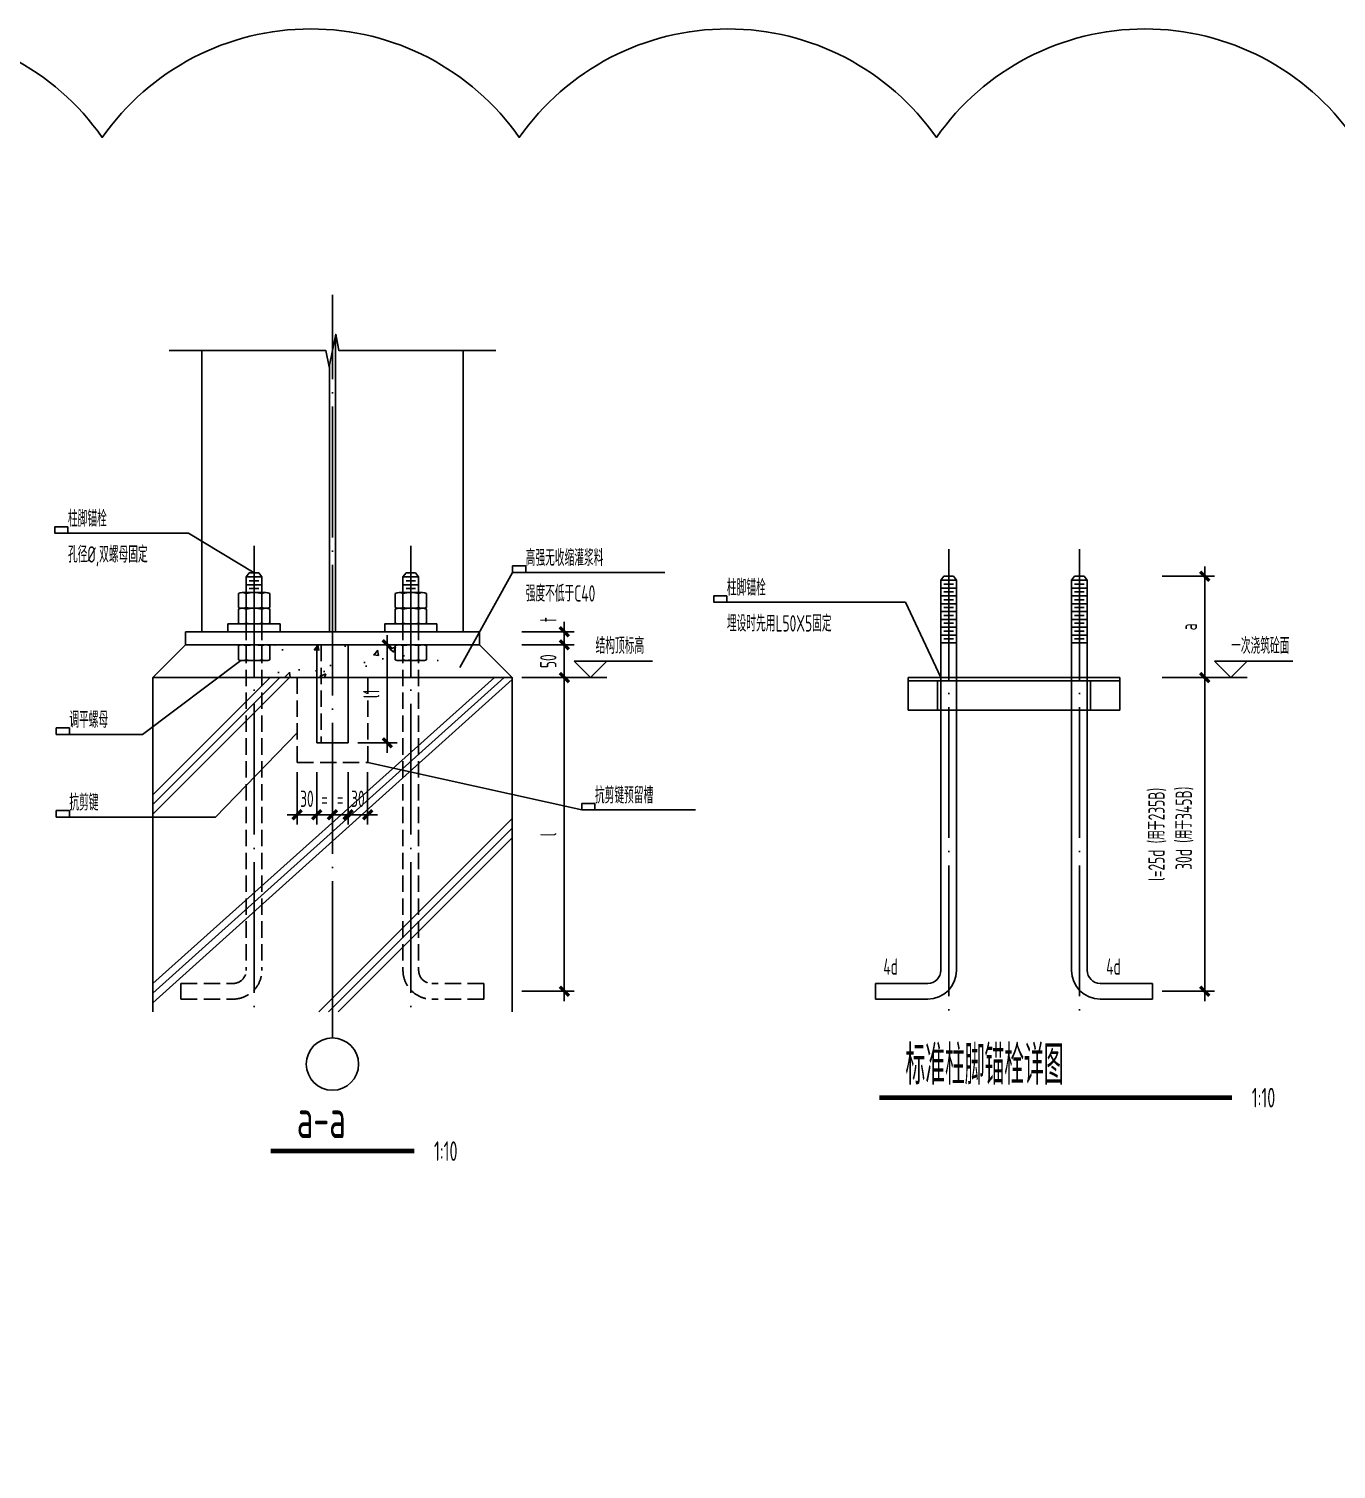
# Model space of a CAD drawing. Extents: x -469675 to 2400000, y -476501 to 2085364.
# Drawn here: x -64797 to -62796, y 28262 to 30466 of the extents above; entities that cross this region are included whole.
import ezdxf
from ezdxf.enums import TextEntityAlignment as Align

# ---------------------------------------------------------------- set-up
doc = ezdxf.new("R2010")
doc.units = 0
doc.header["$LTSCALE"] = 1000
doc.header["$MEASUREMENT"] = 0
doc.linetypes.add('DASH', pattern=[0.35, 0.25, -0.1])
doc.linetypes.add('DOTE', pattern=[2.42, 2, -0.2, 0.02, -0.2])
doc.layers.get('0').update_dxf_attribs({"linetype": 'CONTINUOUS', "lineweight": 20})
doc.layers.get('Defpoints').update_dxf_attribs({"linetype": 'CONTINUOUS'})
for name, color, linetype in [('C-AXIS_DIM', 3, 'CONTINUOUS'), ('C-DETAIL', 3, 'CONTINUOUS'), ('C-DETAIL_AXIS', 1, 'DOTE'), ('C-DETAIL_DIM', 3, 'CONTINUOUS'), ('C-DETAIL_STEEL_BOLT', 2, 'CONTINUOUS'), ('C-DETAIL_STEEL_BOLT_AXIS', 1, 'DOTE'), ('C-DETAIL_STEEL_CUT', 2, 'CONTINUOUS'), ('C-DETAIL_STEEL_HATCH', 8, 'CONTINUOUS'), ('C-DETAIL_STEEL_PL', 4, 'CONTINUOUS'), ('C-DETAIL_STEEL_TEXT', 7, 'CONTINUOUS'), ('C-DETAIL_TEXT', 4, 'CONTINUOUS'), ('C-LAYER1', 3, 'CONTINUOUS'), ('C-PLAN_TEXT', 3, 'CONTINUOUS')]:
    doc.layers.add(name, color=color, linetype=linetype)
doc.layers.add('C-注释', color=30, linetype='CONTINUOUS', plot=False)
doc.styles.add('COMPLEX', font='complex.shx', dxfattribs={"bigfont": 'gbhzfs.shx'})
doc.styles.add('DIM_FONT', font='gbxwxt.shx', dxfattribs={"width": 0.7, "bigfont": 'gbhzfs.shx'})
doc.styles.add('GBSTYLE', font='gbxwxt.shx', dxfattribs={"width": 0.7, "bigfont": 'gbhzfs.shx'})
doc.dimstyles.new('XB DIMN10', dxfattribs={"dimscale": 0.1, "dimtxt": 250, "dimasz": 1, "dimexe": 150, "dimexo": 150, "dimgap": 120, "dimtad": 1, "dimdec": 0, "dimzin": 0, "dimdsep": 46, "dimtxsty": 'DIM_FONT', "dimblk": '_dimx', "dimcen": 0.09, "dimclrd": 3, "dimclre": 3, "dimclrt": 7, "dimazin": 0, "dimtfac": 1, "dimtdec": 0, "dimtix": 1, "dimtmove": 2, "dimatfit": 3, "dimldrblk": '_dimx', "dimfxl": 0, "dimtolj": 1, "dimtzin": 0, "dimarcsym": 0})

# ---------------------------------------------------------------- blocks, each defined once
blk = doc.blocks.new('bolt_nut')
at = {"layer": 'C-DETAIL_STEEL_BOLT', "color": 7, "linetype": 'Continuous', "ltscale": 10}
for p, q in [((-1, 0.95), (-1, 0.05)), ((0.75, 1), (-0.75, 1)), ((-0.5, 0.05), (-0.5, 0.95)), ((0.5, 0.05), (0.5, 0.95)), ((1, 0.95), (1, 0.05)), ((0.75, 0), (-0.75, 0))]:
    blk.add_line(p, q, dxfattribs=at)
for centre, radius, start, end in [((-0.75, 0.35), 0.65, 67.38014, 112.61986), ((0, -1.525), 2.525, 78.57881, 101.42119), ((0.75, 0.35), 0.65, 67.38014, 112.61986), ((-0.75, 0.65), 0.65, 247.38014, 292.61986), ((0, 2.525), 2.525, 258.57881, 281.42119), ((0.75, 0.65), 0.65, 247.38014, 292.61986)]:
    blk.add_arc(centre, radius, start, end, dxfattribs=at)
blk = doc.blocks.new('bolt_out')
at = {"color": 7, "linetype": 'Continuous', "ltscale": 10}
for p, q in [((-0.3, 1.25), (-0.5, 1)), ((-0.3, 1.25), (0.3, 1.25)), ((0.3, 1.25), (0.5, 1))]:
    blk.add_line(p, q, dxfattribs=at)
at = {"color": 8, "linetype": 'Continuous', "ltscale": 10}
for p, q in [((-0.5, 0.5), (0.5, 0.5)), ((-0.3, 0.75), (0.3, 0.75)), ((-0.3, 0.25), (0.3, 0.25))]:
    blk.add_line(p, q, dxfattribs=at)
at = {"color": 7, "linetype": 'Continuous', "ltscale": 10}
blk.add_lwpolyline([(-0.5, 0), (0.5, 0), (0.5, 1), (-0.5, 1), (-0.5, 0)], dxfattribs=at)
blk = doc.blocks.new('_dimx')
blk.add_line((-150, 0), (150, 0))
at = {"const_width": 50}
blk.add_lwpolyline([(-70, -70), (70, 70)], dxfattribs=at)
blk = doc.blocks.new('*D472')
at = {"layer": 'C-DETAIL_DIM', "color": 3, "lineweight": -2, "ltscale": 0.1, "transparency": 16777216}
for p, q in [((-64042.6, 29473.7), (-63962.6, 29473.7)), ((-63977.6, 28993.8), (-63977.6, 29473.6)), ((-64042.6, 28993.7), (-63962.6, 28993.7))]:
    blk.add_line(p, q, dxfattribs=at)
at = {"layer": 'Defpoints', "color": 0, "ltscale": 0.1, "transparency": 16777216}
for p in [(-64057.6, 29473.7), (-63977.6, 29473.7), (-64057.6, 28993.7)]:
    blk.add_point(p, dxfattribs=at)
at = {"layer": 'C-DETAIL_DIM', "color": 3, "lineweight": -2, "ltscale": 0.1, "transparency": 16777216, "xscale": 0.1, "yscale": 0.1, "zscale": 0.1}
for p, rotation in [((-63977.6, 29473.7), 90), ((-63977.6, 28993.7), 270)]:
    blk.add_blockref('_dimx', p, dxfattribs=dict(at, rotation=rotation))
at = {"layer": 'C-DETAIL_DIM', "color": 7, "ltscale": 0.1, "transparency": 16777216, "insert": (-64002.1, 29233.7), "char_height": 25, "attachment_point": 5, "rotation": 90, "style": 'DIM_FONT'}
blk.add_mtext('\\A1;l', dxfattribs=at)
blk = doc.blocks.new('*D473')
at = {"layer": 'C-DETAIL_DIM', "color": 3, "lineweight": -2, "ltscale": 0.1, "transparency": 16777216}
for p, q in [((-64042.6, 29523.7), (-63962.6, 29523.7)), ((-63977.6, 29523.8), (-63977.6, 29523.9)), ((-63977.6, 29473.7), (-63977.6, 29523.7)), ((-64042.6, 29473.7), (-63962.6, 29473.7)), ((-63977.6, 29473.6), (-63977.6, 29473.5))]:
    blk.add_line(p, q, dxfattribs=at)
at = {"layer": 'Defpoints', "color": 0, "ltscale": 0.1, "transparency": 16777216}
for p in [(-64057.6, 29523.7), (-63977.6, 29523.7), (-64057.6, 29473.7)]:
    blk.add_point(p, dxfattribs=at)
at = {"layer": 'C-DETAIL_DIM', "color": 3, "lineweight": -2, "ltscale": 0.1, "transparency": 16777216, "xscale": 0.1, "yscale": 0.1, "zscale": 0.1}
for p, rotation in [((-63977.6, 29523.7), 270), ((-63977.6, 29473.7), 90)]:
    blk.add_blockref('_dimx', p, dxfattribs=dict(at, rotation=rotation))
at = {"layer": 'C-DETAIL_DIM', "color": 7, "ltscale": 0.1, "transparency": 16777216, "insert": (-64002.1, 29498.7), "char_height": 25, "attachment_point": 5, "rotation": 90, "style": 'DIM_FONT'}
blk.add_mtext('\\A1;50', dxfattribs=at)
blk = doc.blocks.new('*D474')
at = {"layer": 'C-DETAIL_DIM', "color": 3, "lineweight": -2, "ltscale": 0.1, "transparency": 16777216}
for p, q in [((-64042.6, 29543.7), (-63962.6, 29543.7)), ((-63977.6, 29543.8), (-63977.6, 29543.9)), ((-63977.6, 29523.7), (-63977.6, 29543.7)), ((-64042.6, 29523.7), (-63962.6, 29523.7)), ((-63977.6, 29523.6), (-63977.6, 29523.5))]:
    blk.add_line(p, q, dxfattribs=at)
at = {"layer": 'Defpoints', "color": 0, "ltscale": 0.1, "transparency": 16777216}
for p in [(-64057.6, 29543.7), (-63977.6, 29543.7), (-64057.6, 29523.7)]:
    blk.add_point(p, dxfattribs=at)
at = {"layer": 'C-DETAIL_DIM', "color": 3, "lineweight": -2, "ltscale": 0.1, "transparency": 16777216, "xscale": 0.1, "yscale": 0.1, "zscale": 0.1}
for p, rotation in [((-63977.6, 29543.7), 270), ((-63977.6, 29523.7), 90)]:
    blk.add_blockref('_dimx', p, dxfattribs=dict(at, rotation=rotation))
at = {"layer": 'C-DETAIL_DIM', "color": 7, "ltscale": 0.1, "transparency": 16777216, "insert": (-64002.1, 29562.2), "char_height": 25, "attachment_point": 5, "rotation": 90, "style": 'DIM_FONT'}
blk.add_mtext('\\A1;t', dxfattribs=at)
blk = doc.blocks.new('_AXISO')
blk.add_circle((0, 0), 0.5)
at = {"style": 'COMPLEX', "width": 1.041667}
blk.add_attdef('A', text='', height=0.56, dxfattribs=at).set_placement((-0.25, -0.28), (0.25, -0.28), align=Align.FIT)
blk = doc.blocks.new('BG_symbol')
at = {"layer": 'C-LAYER1', "ltscale": 100}
for p, q in [((250, 0), (0, 250)), ((1200, 250), (0, 250)), ((500, 250), (250, 0)), ((500, 0), (0, 0))]:
    blk.add_line(p, q, dxfattribs=at)
blk = doc.blocks.new('BG')
at = {"layer": 'C-PLAN_TEXT'}
blk.add_blockref('BG_symbol', (0, 0), dxfattribs=at)
at = {"layer": 'C-PLAN_TEXT', "style": 'GBSTYLE', "width": 0.7}
blk.add_attdef('标高', text='', height=250, dxfattribs=at).set_placement((700, 500), align=Align.MIDDLE)
blk = doc.blocks.new('*D475')
at = {"layer": 'C-DETAIL_DIM', "color": 3, "lineweight": -2, "ltscale": 0.1, "transparency": 16777216}
for p, q in [((-63062.3, 29473.7), (-62982.3, 29473.7)), ((-62997.3, 28993.8), (-62997.3, 29473.6)), ((-63062.3, 28993.7), (-62982.3, 28993.7))]:
    blk.add_line(p, q, dxfattribs=at)
at = {"layer": 'Defpoints', "color": 0, "ltscale": 0.1, "transparency": 16777216}
for p in [(-63077.3, 29473.7), (-62997.3, 29473.7), (-63077.3, 28993.7)]:
    blk.add_point(p, dxfattribs=at)
at = {"layer": 'C-DETAIL_DIM', "color": 3, "lineweight": -2, "ltscale": 0.1, "transparency": 16777216, "xscale": 0.1, "yscale": 0.1, "zscale": 0.1}
for p, rotation in [((-62997.3, 29473.7), 90), ((-62997.3, 28993.7), 270)]:
    blk.add_blockref('_dimx', p, dxfattribs=dict(at, rotation=rotation))
at = {"layer": 'C-DETAIL_DIM', "color": 7, "ltscale": 0.1, "transparency": 16777216, "insert": (-63049.1, 29233.7), "char_height": 25, "attachment_point": 5, "rotation": 90, "style": 'DIM_FONT'}
blk.add_mtext('\\A1;l=25d (用于235B)\\P  30d (用于345B)', dxfattribs=at)
blk = doc.blocks.new('*D476')
at = {"layer": 'C-DETAIL_DIM', "color": 3, "lineweight": -2, "ltscale": 0.1, "transparency": 16777216}
for p, q in [((-63062.3, 29628.7), (-62982.3, 29628.7)), ((-62997.3, 29473.8), (-62997.3, 29628.6)), ((-63062.3, 29473.7), (-62982.3, 29473.7))]:
    blk.add_line(p, q, dxfattribs=at)
at = {"layer": 'Defpoints', "color": 0, "ltscale": 0.1, "transparency": 16777216}
for p in [(-63077.3, 29628.7), (-62997.3, 29628.7), (-63077.3, 29473.7)]:
    blk.add_point(p, dxfattribs=at)
at = {"layer": 'C-DETAIL_DIM', "color": 3, "lineweight": -2, "ltscale": 0.1, "transparency": 16777216, "xscale": 0.1, "yscale": 0.1, "zscale": 0.1}
for p, rotation in [((-62997.3, 29628.7), 90), ((-62997.3, 29473.7), 270)]:
    blk.add_blockref('_dimx', p, dxfattribs=dict(at, rotation=rotation))
at = {"layer": 'C-DETAIL_DIM', "color": 7, "ltscale": 0.1, "transparency": 16777216, "insert": (-63021.8, 29551.2), "char_height": 25, "attachment_point": 5, "rotation": 90, "style": 'DIM_FONT'}
blk.add_mtext('\\A1;a', dxfattribs=at)
blk = doc.blocks.new('*D477')
at = {"layer": 'C-DETAIL_DIM', "color": 3, "lineweight": -2, "ltscale": 0.1, "transparency": 16777216}
for p, q in [((-64308.6, 29328.7), (-64308.6, 29248.7)), ((-64278.6, 29328.7), (-64278.6, 29248.7)), ((-64308.7, 29263.7), (-64308.8, 29263.7)), ((-64308.6, 29263.7), (-64278.6, 29263.7)), ((-64278.5, 29263.7), (-64278.4, 29263.7))]:
    blk.add_line(p, q, dxfattribs=at)
at = {"layer": 'Defpoints', "color": 0, "ltscale": 0.1, "transparency": 16777216}
for p in [(-64308.6, 29343.7), (-64278.6, 29343.7), (-64278.6, 29263.7)]:
    blk.add_point(p, dxfattribs=at)
at = {"layer": 'C-DETAIL_DIM', "color": 3, "lineweight": -2, "ltscale": 0.1, "transparency": 16777216, "xscale": 0.1, "yscale": 0.1, "zscale": 0.1}
blk.add_blockref('_dimx', (-64308.6, 29263.7), dxfattribs=at)
at = {"layer": 'C-DETAIL_DIM', "color": 3, "lineweight": -2, "ltscale": 0.1, "transparency": 16777216, "xscale": 0.1, "yscale": 0.1, "zscale": 0.1, "rotation": 180}
blk.add_blockref('_dimx', (-64278.6, 29263.7), dxfattribs=at)
at = {"layer": 'C-DETAIL_DIM', "color": 7, "ltscale": 0.1, "transparency": 16777216, "insert": (-64293.6, 29288.2), "char_height": 25, "attachment_point": 5, "style": 'DIM_FONT'}
blk.add_mtext('\\A1;30', dxfattribs=at)
blk = doc.blocks.new('*D478')
at = {"layer": 'C-DETAIL_DIM', "color": 3, "lineweight": -2, "ltscale": 0.1, "transparency": 16777216}
for p, q in [((-64332.6, 29328.7), (-64332.6, 29248.7)), ((-64308.6, 29328.7), (-64308.6, 29248.7)), ((-64332.7, 29263.7), (-64332.8, 29263.7)), ((-64332.6, 29263.7), (-64308.6, 29263.7)), ((-64308.5, 29263.7), (-64308.4, 29263.7))]:
    blk.add_line(p, q, dxfattribs=at)
at = {"layer": 'Defpoints', "color": 0, "ltscale": 0.1, "transparency": 16777216}
for p in [(-64332.6, 29343.7), (-64308.6, 29343.7), (-64308.6, 29263.7)]:
    blk.add_point(p, dxfattribs=at)
at = {"layer": 'C-DETAIL_DIM', "color": 3, "lineweight": -2, "ltscale": 0.1, "transparency": 16777216, "xscale": 0.1, "yscale": 0.1, "zscale": 0.1}
blk.add_blockref('_dimx', (-64332.6, 29263.7), dxfattribs=at)
at = {"layer": 'C-DETAIL_DIM', "color": 3, "lineweight": -2, "ltscale": 0.1, "transparency": 16777216, "xscale": 0.1, "yscale": 0.1, "zscale": 0.1, "rotation": 180}
blk.add_blockref('_dimx', (-64308.6, 29263.7), dxfattribs=at)
at = {"layer": 'C-DETAIL_DIM', "color": 7, "ltscale": 0.1, "transparency": 16777216, "insert": (-64320.6, 29288.2), "char_height": 25, "attachment_point": 5, "style": 'DIM_FONT'}
blk.add_mtext('\\A1;=', dxfattribs=at)
blk = doc.blocks.new('*D479')
at = {"layer": 'C-DETAIL_DIM', "color": 3, "lineweight": -2, "ltscale": 0.1, "transparency": 16777216}
for p, q in [((-64293.6, 29523.7), (-64233.6, 29523.7)), ((-64248.6, 29373.8), (-64248.6, 29523.6)), ((-64293.6, 29373.7), (-64233.6, 29373.7))]:
    blk.add_line(p, q, dxfattribs=at)
at = {"layer": 'Defpoints', "color": 0, "ltscale": 0.1, "transparency": 16777216}
for p in [(-64308.6, 29523.7), (-64248.6, 29523.7), (-64308.6, 29373.7)]:
    blk.add_point(p, dxfattribs=at)
at = {"layer": 'C-DETAIL_DIM', "color": 3, "lineweight": -2, "ltscale": 0.1, "transparency": 16777216, "xscale": 0.1, "yscale": 0.1, "zscale": 0.1}
for p, rotation in [((-64248.6, 29523.7), 90), ((-64248.6, 29373.7), 270)]:
    blk.add_blockref('_dimx', p, dxfattribs=dict(at, rotation=rotation))
at = {"layer": 'C-DETAIL_DIM', "color": 7, "ltscale": 0.1, "transparency": 16777216, "insert": (-64273.1, 29448.7), "char_height": 25, "attachment_point": 5, "rotation": 90, "style": 'DIM_FONT'}
blk.add_mtext('\\A1;l1', dxfattribs=at)
blk = doc.blocks.new('*D480')
at = {"layer": 'C-DETAIL_DIM', "color": 3, "lineweight": -2, "ltscale": 0.1, "transparency": 16777216}
for p, q in [((-64386.6, 29328.7), (-64386.6, 29248.7)), ((-64356.6, 29328.7), (-64356.6, 29248.7)), ((-64386.7, 29263.7), (-64386.8, 29263.7)), ((-64356.6, 29263.7), (-64386.6, 29263.7)), ((-64356.5, 29263.7), (-64356.4, 29263.7))]:
    blk.add_line(p, q, dxfattribs=at)
at = {"layer": 'Defpoints', "color": 0, "ltscale": 0.1, "transparency": 16777216}
for p in [(-64386.6, 29343.7), (-64356.6, 29343.7), (-64386.6, 29263.7)]:
    blk.add_point(p, dxfattribs=at)
at = {"layer": 'C-DETAIL_DIM', "color": 3, "lineweight": -2, "ltscale": 0.1, "transparency": 16777216, "xscale": 0.1, "yscale": 0.1, "zscale": 0.1}
blk.add_blockref('_dimx', (-64386.6, 29263.7), dxfattribs=at)
at = {"layer": 'C-DETAIL_DIM', "color": 3, "lineweight": -2, "ltscale": 0.1, "transparency": 16777216, "xscale": 0.1, "yscale": 0.1, "zscale": 0.1, "rotation": 180}
blk.add_blockref('_dimx', (-64356.6, 29263.7), dxfattribs=at)
at = {"layer": 'C-DETAIL_DIM', "color": 7, "ltscale": 0.1, "transparency": 16777216, "insert": (-64371.6, 29288.2), "char_height": 25, "attachment_point": 5, "style": 'DIM_FONT'}
blk.add_mtext('\\A1;30', dxfattribs=at)
blk = doc.blocks.new('*D481')
at = {"layer": 'C-DETAIL_DIM', "color": 3, "lineweight": -2, "ltscale": 0.1, "transparency": 16777216}
for p, q in [((-64356.6, 29328.7), (-64356.6, 29248.7)), ((-64332.6, 29328.7), (-64332.6, 29248.7)), ((-64356.7, 29263.7), (-64356.8, 29263.7)), ((-64332.6, 29263.7), (-64356.6, 29263.7)), ((-64332.5, 29263.7), (-64332.4, 29263.7))]:
    blk.add_line(p, q, dxfattribs=at)
at = {"layer": 'Defpoints', "color": 0, "ltscale": 0.1, "transparency": 16777216}
for p in [(-64356.6, 29343.7), (-64332.6, 29343.7), (-64356.6, 29263.7)]:
    blk.add_point(p, dxfattribs=at)
at = {"layer": 'C-DETAIL_DIM', "color": 3, "lineweight": -2, "ltscale": 0.1, "transparency": 16777216, "xscale": 0.1, "yscale": 0.1, "zscale": 0.1}
blk.add_blockref('_dimx', (-64356.6, 29263.7), dxfattribs=at)
at = {"layer": 'C-DETAIL_DIM', "color": 3, "lineweight": -2, "ltscale": 0.1, "transparency": 16777216, "xscale": 0.1, "yscale": 0.1, "zscale": 0.1, "rotation": 180}
blk.add_blockref('_dimx', (-64332.6, 29263.7), dxfattribs=at)
at = {"layer": 'C-DETAIL_DIM', "color": 7, "ltscale": 0.1, "transparency": 16777216, "insert": (-64344.6, 29288.2), "char_height": 25, "attachment_point": 5, "style": 'DIM_FONT'}
blk.add_mtext('\\A1;=', dxfattribs=at)

msp = doc.modelspace()

# ---------------------------------------------------------------- hatches: boundary and pattern name
at = {"layer": 'C-DETAIL_STEEL_HATCH', "ltscale": 0.1}
h = msp.add_hatch(dxfattribs=at)
h.set_pattern_fill('AR-CONC', color=256, scale=0.5, style=0)
h.set_pattern_definition([(50, (-69655.69, 59679.14), (91.09233, -7.96954), [9.525, -104.775]), (355, (-69655.69, 59679.14), (-17.6214, 95.52832), [7.62, -83.82]), (100.451, (-69648.1, 59678.48), (73.47125, 87.55834), [8.095, -89.045]), (46.1842, (-69655.69, 59704.54), (135.5395, -21.02116), [14.2875, -157.1625]), (96.6356, (-69644.4, 59702.79), (118.7021, 123.7128), [12.1425, -133.5675]), (351.184, (-69655.69, 59704.54), (118.7023, 123.71256), [11.43, -125.73]), (21, (-69642.99, 59698.19), (75.80744, -51.13276), [9.525, -104.775]), (326, (-69642.99, 59698.19), (30.901, 92.09398), [7.62, -83.82]), (71.4514, (-69636.67, 59693.93), (106.70825, 40.96143), [8.095, -89.045]), (37.5, (-69655.69, 59679.143), (1.5443, 42.27752), [0, -82.804, 0, -85.09, 0, -84.1375]), (7.5, (-69655.69, 59679.143), (33.40983, 50.09029), [0, -48.514, 0, -80.899, 0, -32.0675]), (327.5, (-69684.01, 59679.143), (67.795298, -2.864372), [0, -31.75, 0, -99.06, 0, -131.445]), (317.5, (-69696.71, 59679.14), (74.06459, 12.71325), [0, -41.275, 0, -65.786, 0, -93.345])])
h.paths.add_polyline_path([(-64332.5575, 29523.7002), (-64459.5575, 29523.7002, -0.099019514), (-64453.5575, 29522.5002), (-64453.5575, 29500.9002, -0.099019514), (-64459.5575, 29499.7002), (-64465.5575, 29499.7002), (-64465.5575, 29473.7002), (-64332.5575, 29473.7002)])
h.paths.add_polyline_path([(-64211.5575, 29522.5002, -0.099019514), (-64205.5575, 29523.7002), (-64332.5575, 29523.7002), (-64332.5575, 29473.7002), (-64199.5575, 29473.7002), (-64199.5575, 29499.7002), (-64205.5575, 29499.7002, -0.099019514), (-64211.5575, 29500.9002)])
edge = h.paths.add_edge_path()
edge.add_line((-64501.5575, 29504.7002), (-64532.5575, 29473.7002))
edge.add_line((-64532.5575, 29473.7002), (-64490.3219, 29473.7002))
edge.add_line((-64490.3219, 29473.7002), (-64489.5575, 29475.2573))
edge.add_line((-64489.5575, 29475.2573), (-64489.5575, 29499.7002))
edge.add_line((-64489.5575, 29499.7002), (-64495.5575, 29499.7002))
edge.add_arc((-64495.5575, 29515.3002), 15.6, 247.3801351, 270, ccw=False)
edge.add_line((-64501.5575, 29500.9002), (-64501.5575, 29504.7002))
edge = h.paths.add_edge_path()
edge.add_line((-64132.5575, 29473.7002), (-64163.5575, 29504.7002))
edge.add_line((-64163.5575, 29504.7002), (-64163.5575, 29500.9002))
edge.add_arc((-64169.5575, 29515.3002), 15.6, 270, 292.6198649, ccw=False)
edge.add_line((-64169.5575, 29499.7002), (-64175.5575, 29499.7002))
edge.add_line((-64175.5575, 29499.7002), (-64175.5575, 29473.7002))
edge.add_line((-64175.5575, 29473.7002), (-64132.5575, 29473.7002))

# ---------------------------------------------------------------- linework, layer by layer
at = {"layer": 'C-AXIS_DIM', "ltscale": 0.1}
msp.add_line((-64332.5575, 28922.2242), (-64332.5575, 29107.2242), dxfattribs=at)
at = {"layer": 'C-DETAIL', "color": 6, "ltscale": 0.1}
for p, q in [((-64607.5575, 29473.7002), (-64057.5575, 29473.7002)), ((-64607.5575, 28962.2242), (-64607.5575, 29473.7002)), ((-64057.5575, 28962.2242), (-64057.5575, 29473.7002))]:
    msp.add_line(p, q, dxfattribs=at)
at = {"layer": 'C-DETAIL', "ltscale": 0.1, "flags": 128}
msp.add_lwpolyline([(-64082.5575, 29973.9344), (-64322.5575, 29973.9344), (-64327.5575, 29998.9344), (-64337.5575, 29948.9344), (-64342.5575, 29973.9344), (-64582.5575, 29973.9344)], dxfattribs=at)
at = {"layer": 'C-DETAIL_AXIS', "ltscale": 0.1}
msp.add_line((-64332.5575, 28962.2242), (-64332.5575, 30059.1075), dxfattribs=at)
at = {"layer": 'C-DETAIL_STEEL_BOLT', "color": 8, "linetype": 'DASH', "ltscale": 0.1}
for p, q in [((-63396.4662, 29628.7002), (-63401.2662, 29622.7002)), ((-63396.4662, 29628.7002), (-63382.0662, 29628.7002)), ((-63382.0662, 29628.7002), (-63377.2662, 29622.7002)), ((-63196.4662, 29628.7002), (-63201.2662, 29622.7002)), ((-63196.4662, 29628.7002), (-63182.0662, 29628.7002)), ((-63182.0662, 29628.7002), (-63177.2662, 29622.7002)), ((-63401.2662, 29610.7002), (-63377.2662, 29610.7002)), ((-63396.4662, 29616.7002), (-63382.0662, 29616.7002)), ((-63396.4662, 29604.7002), (-63382.0662, 29604.7002)), ((-63201.2662, 29610.7002), (-63177.2662, 29610.7002)), ((-63196.4662, 29616.7002), (-63182.0662, 29616.7002)), ((-63196.4662, 29604.7002), (-63182.0662, 29604.7002)), ((-63401.2662, 29586.7002), (-63377.2662, 29586.7002)), ((-63396.4662, 29592.7002), (-63382.0662, 29592.7002)), ((-63396.4662, 29580.7002), (-63382.0662, 29580.7002)), ((-63201.2662, 29586.7002), (-63177.2662, 29586.7002)), ((-63196.4662, 29592.7002), (-63182.0662, 29592.7002)), ((-63196.4662, 29580.7002), (-63182.0662, 29580.7002)), ((-64464.5575, 29555.7002), (-64464.5575, 29025.7002)), ((-64440.5575, 29555.7002), (-64440.5575, 29025.7002)), ((-64224.5575, 29555.7002), (-64224.5575, 29025.7002)), ((-64200.5575, 29555.7002), (-64200.5575, 29025.7002)), ((-63401.2662, 29562.7002), (-63377.2662, 29562.7002)), ((-63396.4662, 29568.7002), (-63382.0662, 29568.7002)), ((-63396.4662, 29556.7002), (-63382.0662, 29556.7002)), ((-63201.2662, 29562.7002), (-63177.2662, 29562.7002)), ((-63196.4662, 29568.7002), (-63182.0662, 29568.7002)), ((-63196.4662, 29556.7002), (-63182.0662, 29556.7002)), ((-63401.2662, 29538.7002), (-63377.2662, 29538.7002)), ((-63396.4662, 29544.7002), (-63382.0662, 29544.7002)), ((-63396.4662, 29532.7002), (-63382.0662, 29532.7002)), ((-63201.2662, 29538.7002), (-63177.2662, 29538.7002)), ((-63196.4662, 29544.7002), (-63182.0662, 29544.7002)), ((-63196.4662, 29532.7002), (-63182.0662, 29532.7002)), ((-64564.5575, 29005.7002), (-64484.5575, 29005.7002)), ((-64564.5575, 29005.7002), (-64564.5575, 28981.7002)), ((-64100.5575, 29005.7002), (-64180.5575, 29005.7002)), ((-64100.5575, 29005.7002), (-64100.5575, 28981.7002)), ((-64564.5575, 28981.7002), (-64484.5575, 28981.7002)), ((-64100.5575, 28981.7002), (-64180.5575, 28981.7002))]:
    msp.add_line(p, q, dxfattribs=at)
at = {"layer": 'C-DETAIL_STEEL_BOLT', "ltscale": 0.1}
for points in [[(-63401.2662, 29598.7002), (-63377.2662, 29598.7002), (-63377.2662, 29622.7002), (-63401.2662, 29622.7002), (-63401.2662, 29598.7002)], [(-63201.2662, 29598.7002), (-63177.2662, 29598.7002), (-63177.2662, 29622.7002), (-63201.2662, 29622.7002), (-63201.2662, 29598.7002)], [(-63401.2662, 29574.7002), (-63377.2662, 29574.7002), (-63377.2662, 29598.7002), (-63401.2662, 29598.7002), (-63401.2662, 29574.7002)], [(-63201.2662, 29574.7002), (-63177.2662, 29574.7002), (-63177.2662, 29598.7002), (-63201.2662, 29598.7002), (-63201.2662, 29574.7002)], [(-63401.2662, 29550.7002), (-63377.2662, 29550.7002), (-63377.2662, 29574.7002), (-63401.2662, 29574.7002), (-63401.2662, 29550.7002)], [(-63201.2662, 29550.7002), (-63177.2662, 29550.7002), (-63177.2662, 29574.7002), (-63201.2662, 29574.7002), (-63201.2662, 29550.7002)], [(-63401.2662, 29526.7002), (-63377.2662, 29526.7002), (-63377.2662, 29550.7002), (-63401.2662, 29550.7002), (-63401.2662, 29526.7002)], [(-63201.2662, 29526.7002), (-63177.2662, 29526.7002), (-63177.2662, 29550.7002), (-63201.2662, 29550.7002), (-63201.2662, 29526.7002)]]:
    msp.add_lwpolyline(points, dxfattribs=at)
at = {"layer": 'C-DETAIL_STEEL_BOLT', "color": 8, "linetype": 'DASH', "ltscale": 0.1}
for centre, radius, start, end in [((-64484.5575, 29025.7002), 20, 270, 0), ((-64484.5575, 29025.7002), 44, 270, 0), ((-64180.5575, 29025.7002), 44, 180, 270), ((-64180.5575, 29025.7002), 20, 180, 270)]:
    msp.add_arc(centre, radius, start, end, dxfattribs=at)
at = {"layer": 'C-DETAIL_STEEL_BOLT_AXIS', "ltscale": 0.1}
for p, q in [((-64452.5575, 29675.337), (-64452.5575, 28962.2242)), ((-64212.5575, 29675.337), (-64212.5575, 28962.2242)), ((-63389.2662, 29670.337), (-63389.2662, 28962.2242)), ((-63189.2662, 29670.337), (-63189.2662, 28962.2242))]:
    msp.add_line(p, q, dxfattribs=at)
at = {"layer": 'C-DETAIL_STEEL_CUT', "ltscale": 150}
for p, q in [((-64328.0575, 29543.7002), (-64328.0575, 29996.4344)), ((-64337.0575, 29543.7002), (-64337.0575, 29951.4344))]:
    msp.add_line(p, q, dxfattribs=at)
at = {"layer": 'C-DETAIL_STEEL_HATCH', "ltscale": 0.1}
for p, q in [((-64557.5575, 29523.7002), (-64607.5575, 29473.7002)), ((-64107.5575, 29523.7002), (-64057.5575, 29473.7002)), ((-64607.5575, 29279.2441), (-64413.1014, 29473.7002)), ((-64607.5575, 29264.448), (-64398.3053, 29473.7002)), ((-64607.5575, 29294.0402), (-64427.8975, 29473.7002)), ((-64607.5575, 28990.804), (-64069.5386, 29473.7002)), ((-64607.5575, 29005.7603), (-64084.3347, 29473.7002)), ((-64607.5575, 28975.8852), (-64057.5575, 29470.8852)), ((-64353.4671, 28962.2242), (-64057.5575, 29258.1337)), ((-64338.671, 28962.2242), (-64057.5575, 29243.3376)), ((-64323.8749, 28962.2242), (-64057.5575, 29228.5415))]:
    msp.add_line(p, q, dxfattribs=at)
at = {"layer": 'C-DETAIL_STEEL_HATCH', "linetype": 'DASH', "ltscale": 0.1}
for p, q in [((-64386.5575, 29473.7002), (-64386.5575, 29343.7002)), ((-64278.5575, 29473.7002), (-64278.5575, 29343.7002)), ((-64386.5575, 29343.7002), (-64278.5575, 29343.7002))]:
    msp.add_line(p, q, dxfattribs=at)
at = {"layer": 'C-DETAIL_STEEL_PL', "ltscale": 0.1}
for p, q in [((-64532.5575, 29973.9344), (-64532.5575, 29543.7002)), ((-64132.5575, 29973.9344), (-64132.5575, 29543.7002)), ((-63401.2662, 29598.7002), (-63401.2662, 29025.7002)), ((-63377.2662, 29598.7002), (-63377.2662, 29025.7002)), ((-63201.2662, 29598.7002), (-63201.2662, 29025.7002)), ((-63177.2662, 29598.7002), (-63177.2662, 29025.7002)), ((-64356.5575, 29523.7002), (-64356.5575, 29373.7002)), ((-64308.5575, 29523.7002), (-64308.5575, 29373.7002)), ((-63451.2662, 29473.7002), (-63127.2662, 29473.7002)), ((-63451.2662, 29473.7002), (-63451.2662, 29423.7002)), ((-63451.2662, 29468.7002), (-63127.2662, 29468.7002)), ((-63406.2662, 29468.7002), (-63406.2662, 29423.7002)), ((-63401.2662, 29473.7002), (-63401.2662, 29423.7002)), ((-63177.2662, 29473.7002), (-63177.2662, 29423.7002)), ((-63172.2662, 29468.7002), (-63172.2662, 29423.7002)), ((-63127.2662, 29473.7002), (-63127.2662, 29423.7002)), ((-63451.2662, 29423.7002), (-63127.2662, 29423.7002)), ((-64356.5575, 29373.7002), (-64308.5575, 29373.7002)), ((-63501.2662, 29005.7002), (-63421.2662, 29005.7002)), ((-63501.2662, 29005.7002), (-63501.2662, 28981.7002)), ((-63077.2662, 29005.7002), (-63157.2662, 29005.7002)), ((-63077.2662, 29005.7002), (-63077.2662, 28981.7002)), ((-63501.2662, 28981.7002), (-63421.2662, 28981.7002)), ((-63077.2662, 28981.7002), (-63157.2662, 28981.7002))]:
    msp.add_line(p, q, dxfattribs=at)
at = {"layer": 'C-DETAIL_STEEL_PL', "linetype": 'DASH', "ltscale": 0.1}
msp.add_line((-64349.5575, 29523.7002), (-64349.5575, 29373.7002), dxfattribs=at)
at = {"layer": 'C-DETAIL_STEEL_PL', "ltscale": 0.1}
for points in [[(-64412.5575, 29555.7002), (-64412.5575, 29543.7002), (-64492.5575, 29543.7002), (-64492.5575, 29555.7002)], [(-64172.5575, 29555.7002), (-64172.5575, 29543.7002), (-64252.5575, 29543.7002), (-64252.5575, 29555.7002)], [(-64557.5575, 29543.7002), (-64557.5575, 29523.7002), (-64107.5575, 29523.7002), (-64107.5575, 29543.7002)]]:
    msp.add_lwpolyline(points, close=True, dxfattribs=at)
for centre, radius, start, end in [((-63421.2662, 29025.7002), 20, 270, 0), ((-63421.2662, 29025.7002), 44, 270, 0), ((-63157.2662, 29025.7002), 44, 180, 270), ((-63157.2662, 29025.7002), 20, 180, 270)]:
    msp.add_arc(centre, radius, start, end, dxfattribs=at)
at = {"layer": 'C-DETAIL_STEEL_TEXT', "color": 3, "ltscale": 0.1, "flags": 128}
for points in [[(-64452.5575, 29633.7002), (-64552.6367, 29694.3683), (-64757.3698, 29694.3683)], [(-64137.3478, 29489.0604), (-64056.6984, 29634.4396), (-63823.8324, 29634.4396)], [(-63401.2662, 29473.7002), (-63455.4537, 29588.8538), (-63748.7291, 29588.8538)], [(-64472.5575, 29499.7002), (-64623.4382, 29386.7095), (-64755.2243, 29386.7095)], [(-64386.5575, 29388.8812), (-64511.6009, 29260.1487), (-64755.2243, 29260.1487)], [(-64278.5575, 29343.7002), (-63950.7322, 29271.0736), (-63776.5642, 29271.0736)]]:
    msp.add_lwpolyline(points, dxfattribs=at)
at = {"layer": 'C-DETAIL_TEXT', "color": 3, "ltscale": 0.1, "const_width": 7, "flags": 128}
for points in [[(-62955.3599, 28830.9139), (-63495.3599, 28830.9139)], [(-64207.0641, 28749.1464), (-64427.0641, 28749.1464)]]:
    msp.add_lwpolyline(points, dxfattribs=at)
at = {"layer": 'C-注释'}
msp.add_lwpolyline([(-66600, 25744.5206, -0.52056705), (-66600, 26382.9079, -0.52056705), (-66600, 27021.2952, -0.52056705), (-66600, 27659.6825, -0.52056705), (-66600, 28298.0698, -0.52056705), (-66600, 28936.4571, -0.52056705), (-66600, 29574.8444, -0.52056705), (-66600, 30300, -0.52056705), (-65961.6127, 30300, -0.52056705), (-65323.2254, 30300, -0.52056705), (-64684.8381, 30300, -0.52056705), (-64046.4508, 30300, -0.52056705), (-63408.0635, 30300, -0.52056705), (-62769.6762, 30300, -0.52056705), (-62400, 30031.2889, -0.52056705), (-62400, 29392.9016, -0.52056705), (-62400, 28754.5143, -0.52056705), (-62400, 28116.127, -0.52056705), (-62400, 27477.7397, -0.52056705), (-62400, 26839.3524, -0.52056705), (-62400, 26200.9651, -0.52056705), (-62400, 25562.5778, -0.52056705)], format="xyb", dxfattribs=at)
for points in [[(-64737.3698, 29704.3683), (-64757.3698, 29704.3683), (-64757.3698, 29694.3683), (-64737.3698, 29694.3683)], [(-64036.6984, 29644.4396), (-64056.6984, 29644.4396), (-64056.6984, 29634.4396), (-64036.6984, 29634.4396)], [(-63728.7291, 29598.8538), (-63748.7291, 29598.8538), (-63748.7291, 29588.8538), (-63728.7291, 29588.8538)], [(-64735.2243, 29396.7095), (-64755.2243, 29396.7095), (-64755.2243, 29386.7095), (-64735.2243, 29386.7095)], [(-64735.2243, 29270.1487), (-64755.2243, 29270.1487), (-64755.2243, 29260.1487), (-64735.2243, 29260.1487)], [(-63930.7322, 29281.0736), (-63950.7322, 29281.0736), (-63950.7322, 29271.0736), (-63930.7322, 29271.0736)]]:
    msp.add_lwpolyline(points, close=True, dxfattribs=at)

# ---------------------------------------------------------------- block references
at = {"layer": 'C-AXIS_DIM', "ltscale": 150, "xscale": -80.00000000009595, "yscale": 80.00000000034925, "zscale": 80, "rotation": 179.8908609194673}
msp.add_blockref('_AXISO', (-64332.5575, 28882.2242), dxfattribs=at)
at = {"layer": 'C-DETAIL_STEEL_BOLT', "ltscale": 10, "yscale": 24, "zscale": 24}
for name, p, xscale in [('bolt_out', (-64452.5575, 29603.7002), -24), ('bolt_out', (-64212.5575, 29603.7002), 24), ('bolt_nut', (-64452.5575, 29579.7002), -24), ('bolt_nut', (-64212.5575, 29579.7002), 24), ('bolt_nut', (-64452.5575, 29555.7002), -24), ('bolt_nut', (-64212.5575, 29555.7002), 24), ('bolt_nut', (-64452.5575, 29499.7002), 24), ('bolt_nut', (-64212.5575, 29499.7002), -24)]:
    msp.add_blockref(name, p, dxfattribs=dict(at, xscale=xscale))
at = {"layer": 'C-LAYER1'}
ref = msp.add_blockref('BG', (-63962.5575, 29473.7002), dxfattribs=dict(at, xscale=0.09999999986030161, yscale=0.09999999986030161, zscale=0.09999999986030161))
ref.add_attrib('标高', '结构顶标高', dxfattribs={"height": 25, "style": 'GBSTYLE', "width": 0.7}).set_placement((-63892.5575, 29523.7002), align=Align.MIDDLE)
ref = msp.add_blockref('BG', (-62982.2662, 29473.7002), dxfattribs=dict(at, xscale=0.09999999986030161, yscale=0.09999999986030161, zscale=0.09999999986030161))
ref.add_attrib('标高', '一次浇筑砼面', dxfattribs={"height": 25, "style": 'GBSTYLE', "width": 0.7}).set_placement((-62912.2662, 29523.7002), align=Align.MIDDLE)

# ---------------------------------------------------------------- texts
at = {"layer": 'C-DETAIL_STEEL_TEXT', "ltscale": 0.1, "style": 'GBSTYLE', "width": 0.7}
for s, rotation, p in [('柱脚锚栓', 359.9999999, (-64737.3698, 29704.3683)), ('孔径%%C,双螺母固定', 0.0000001, (-64737.3698, 29649.5894)), ('高强无收缩灌浆料', 359.9999999, (-64036.6984, 29644.4396)), ('柱脚锚栓', 359.9999999, (-63728.7291, 29598.8538)), ('强度不低于C40', 0.0000001, (-64036.6984, 29589.9554)), ('埋设时先用L50X5固定', 0.0000001, (-63728.7291, 29544.0749)), ('调平螺母', 359.9999999, (-64735.2243, 29396.7095)), ('抗剪键', 359.9999999, (-64735.2243, 29270.1487)), ('抗剪键预留槽', 359.9999999, (-63930.7322, 29281.0736)), ('4d', 0.0000001, (-63489.2252, 29018.9603)), ('4d', 359.9999999, (-63148.1073, 29018.9603))]:
    msp.add_text(s, height=25, rotation=rotation, dxfattribs=at).set_placement(p)
at = {"layer": 'C-DETAIL_TEXT', "color": 30, "ltscale": 0.1, "style": 'GBSTYLE', "width": 0.7}
for s, p in [('标准柱脚锚栓详图', (-63455.3599, 28850.9139)), ('a-a', (-64387.0641, 28769.1464))]:
    msp.add_text(s, height=60, rotation=0, dxfattribs=at).set_placement(p)
at = {"layer": 'C-DETAIL_TEXT', "color": 3, "ltscale": 0.1, "style": 'GBSTYLE', "width": 0.7}
for p in [(-62925.3599, 28815.9139), (-64177.0641, 28734.1464)]:
    msp.add_text('1:10', height=30, rotation=359.9999999, dxfattribs=at).set_placement(p)

# ---------------------------------------------------------------- dimensions: what is measured, and where the dimension line sits
at = {"layer": 'C-DETAIL_DIM', "ltscale": 0.1}
for base, p1, p2, angle, text, picture, middle in [((-62997.2662, 29628.7002), (-63077.2662, 29473.7002), (-63077.2662, 29628.7002), 90, 'a', '*D476', (-63021.7662, 29551.2002)), ((-64248.5575, 29523.7002), (-64308.5575, 29373.7002), (-64308.5575, 29523.7002), 90, 'l1', '*D479', (-64273.0575, 29448.7002)), ((-63977.5575, 29473.7002), (-64057.5575, 28993.7002), (-64057.5575, 29473.7002), 90, 'l', '*D472', (-64002.0575, 29233.7002)), ((-62997.2662, 29473.7002), (-63077.2662, 28993.7002), (-63077.2662, 29473.7002), 90, 'l=25d (用于235B)\\P  30d (用于345B)', '*D475', (-63049.0532, 29233.7002)), ((-64356.5575, 29263.7002), (-64332.5575, 29343.7002), (-64356.5575, 29343.7002), 180, '=', '*D481', (-64344.5575, 29288.2002))]:
    dim = msp.add_linear_dim(base=base, p1=p1, p2=p2, angle=angle, text=text, dimstyle='XB DIMN10', dxfattribs=at)
    dim.commit()
    dim.dimension.update_dxf_attribs({"geometry": picture, "text_midpoint": middle})
dim = msp.add_linear_dim(base=(-63977.5575, 29543.7002), p1=(-64057.5575, 29523.7002), p2=(-64057.5575, 29543.7002), angle=90, text='t', dimstyle='XB DIMN10', dxfattribs=at)
dim.commit()
dim.dimension.update_dxf_attribs({"geometry": '*D474', "text_midpoint": (-64002.0575, 29562.1993), "dimtype": 160})
for base, p1, p2, angle, picture, middle in [((-63977.5575, 29523.7002), (-64057.5575, 29473.7002), (-64057.5575, 29523.7002), 90, '*D473', (-64002.0575, 29498.7002)), ((-64386.5575, 29263.7002), (-64356.5575, 29343.7002), (-64386.5575, 29343.7002), 180, '*D480', (-64371.5575, 29288.2002))]:
    dim = msp.add_linear_dim(base=base, p1=p1, p2=p2, angle=angle, dimstyle='XB DIMN10', dxfattribs=at)
    dim.commit()
    dim.dimension.update_dxf_attribs({"geometry": picture, "text_midpoint": middle})
dim = msp.add_linear_dim(base=(-64308.5575, 29263.7002), p1=(-64332.5575, 29343.7002), p2=(-64308.5575, 29343.7002), text='=', dimstyle='XB DIMN10', dxfattribs=at)
dim.commit()
dim.dimension.update_dxf_attribs({"geometry": '*D478', "text_midpoint": (-64320.5575, 29288.2002)})
dim = msp.add_linear_dim(base=(-64278.5575, 29263.7002), p1=(-64308.5575, 29343.7002), p2=(-64278.5575, 29343.7002), dimstyle='XB DIMN10', dxfattribs=at)
dim.commit()
dim.dimension.update_dxf_attribs({"geometry": '*D477', "text_midpoint": (-64293.5575, 29288.2002)})

doc.saveas('drawing.dxf')
